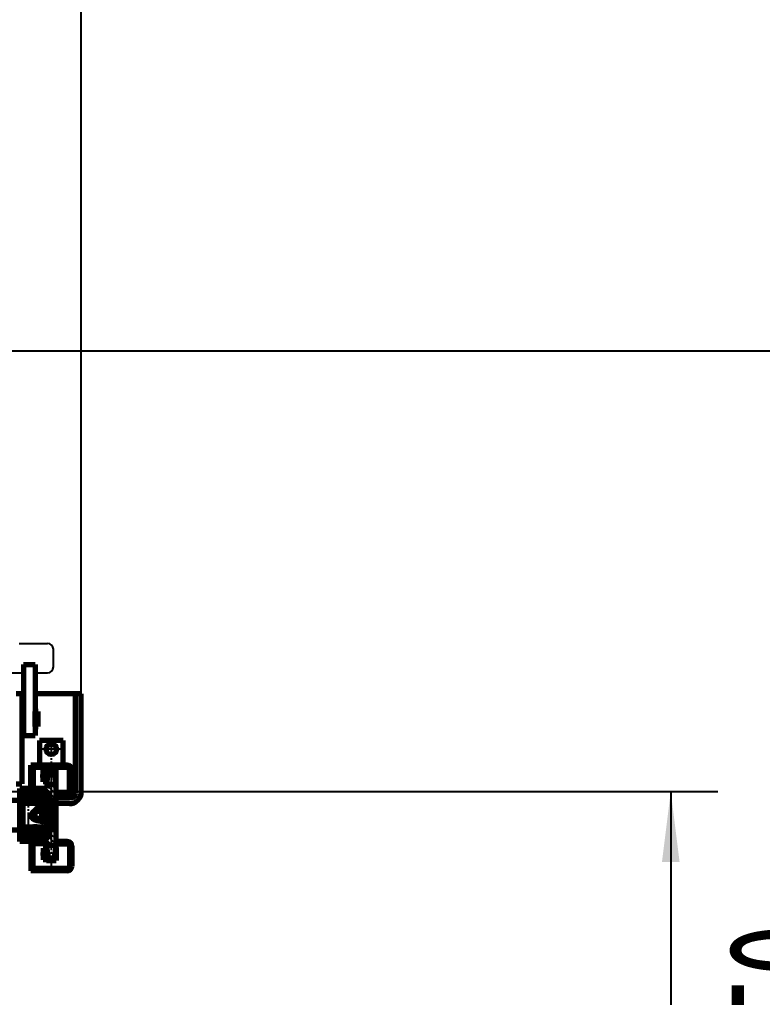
# Model space of a CAD drawing. Header units: millimetres. Extents: x -11880 to 11880, y -8400 to 8400.
# Drawn here: x 7704 to 8968, y 4931 to 6595 of the extents above; entities that cross this region are included whole.
import ezdxf

# ---------------------------------------------------------------- set-up
doc = ezdxf.new("R2010")
doc.units = ezdxf.units.MM
doc.linetypes.add('EB_DASH', pattern=[6, 3, -3])
doc.linetypes.add('EB_DASHDOT', pattern=[39, 30, -3, 3, -3])
for name, color, linetype, lineweight in [('CAXA0', 7, 'Continuous', 70), ('CAXA1', 1, 'EB_DASHDOT', 25), ('CAXA2', 6, 'EB_DASH', 25), ('CAXA3', 7, 'Continuous', 25), ('CAXA4', 3, 'Continuous', 25), ('CAXA5', 4, 'Continuous', 25)]:
    doc.layers.add(name, color=color, linetype=linetype, lineweight=lineweight)
doc.styles.add('标准', font='', dxfattribs={"width": 0.667})
doc.styles.get('标准').set_extended_font_data('SimSun')
doc.dimstyles.new('标准', dxfattribs={"dimscale": 40, "dimtxt": 5, "dimasz": 3, "dimexe": 2, "dimexo": 0, "dimtad": 1, "dimdec": 1, "dimzin": 12, "dimdsep": 46, "dimtxsty": '标准', "dimcen": 0, "dimdle": 4, "dimaunit": 1, "dimazin": 2, "dimtfac": 1, "dimtdec": 3, "dimtmove": 0, "dimatfit": 3, "dimfxl": 0, "dimtolj": 1, "dimtzin": 0, "dimarcsym": 0})

# ---------------------------------------------------------------- blocks, each defined once
blk = doc.blocks.new('CAXBLOCK249')
at = {"layer": 'CAXA0', "color": 0, "linetype": 'Continuous', "lineweight": 25}
for p, q in [((7757.6, 5292.8), (7757.3, 5293.1)), ((7708.1, 5282.8), (7704.9, 5286.1)), ((7709.9, 5281.1), (7709.1, 5281.9)), ((7718.4, 5281.1), (7713.4, 5286.1)), ((7726.9, 5281.1), (7721.9, 5286.1)), ((7735.3, 5281.1), (7730.3, 5286.1)), ((7743.8, 5281.1), (7738.8, 5286.1)), ((7757.6, 5275.8), (7747.3, 5286.1)), ((7757.6, 5284.3), (7750.1, 5291.8)), ((7765.1, 5285.3), (7757.6, 5292.8)), ((7765.1, 5276.8), (7757.6, 5284.3)), ((7757.6, 5267.3), (7752.1, 5272.8)), ((7765.1, 5268.3), (7757.6, 5275.8)), ((7758.8, 5266.1), (7757.6, 5267.3)), ((7757.6, 5207.9), (7752.1, 5213.4)), ((7765.1, 5208.9), (7757.9, 5216.1)), ((7706.4, 5199.7), (7705, 5201.1)), ((7710, 5196.1), (7706.8, 5199.3)), ((7718.5, 5196.1), (7713.5, 5201.1)), ((7727, 5196.1), (7722, 5201.1)), ((7735.5, 5196.1), (7730.5, 5201.1)), ((7744, 5196.1), (7739, 5201.1)), ((7757.6, 5190.9), (7747.5, 5201.1)), ((7757.6, 5199.4), (7751.1, 5205.9)), ((7765.1, 5200.4), (7757.6, 5207.9)), ((7765.1, 5191.9), (7757.6, 5199.4)), ((7751, 5189.1), (7750.1, 5190)), ((7759.5, 5189.1), (7757.6, 5190.9))]:
    blk.add_line(p, q, dxfattribs=at)
blk = doc.blocks.new('CAXBLOCK251')
at = {"layer": 'CAXA0', "color": 0, "linetype": 'Continuous', "lineweight": 25}
for p, q in [((7706.6, 5282.6), (7707.8, 5283.8)), ((7706.6, 5281.2), (7709.1, 5283.7)), ((7706.6, 5279.8), (7709.1, 5282.3)), ((7706.6, 5278.4), (7709.1, 5280.9)), ((7706.6, 5277), (7709.1, 5279.5)), ((7708.1, 5277), (7709.1, 5278.1))]:
    blk.add_line(p, q, dxfattribs=at)
blk = doc.blocks.new('CAXBLOCK250', base_point=(7709.1, 5241.1))
at = {"layer": 'CAXA0'}
for p, q in [((7709.1, 5283.8), (7706.6, 5283.8)), ((7706.6, 5199.8), (7706.6, 5283.8)), ((7709.1, 5277), (7706.6, 5277)), ((7709.1, 5199.8), (7709.1, 5283.8)), ((7709.1, 5215.1), (7706.6, 5215.1)), ((7709.1, 5205.6), (7706.6, 5205.6)), ((7709.1, 5199.8), (7706.6, 5199.8))]:
    blk.add_line(p, q, dxfattribs=at)
at = {"layer": 'CAXA1'}
blk.add_line((7712.1, 5241.1), (7703.6, 5241.1), dxfattribs=at)
at = {"layer": 'CAXA5'}
blk.add_blockref('CAXBLOCK251', (0, 0), dxfattribs=at)
blk = doc.blocks.new('CAXBLOCK253')
at = {"layer": 'CAXA0', "color": 0, "linetype": 'Continuous', "lineweight": 25}
for p, q in [((7724.4, 5241.1), (7721.4, 5244.1)), ((7726.4, 5241.9), (7722.6, 5245.8)), ((7726.4, 5244.7), (7723.7, 5247.5)), ((7727.1, 5246.9), (7725, 5249)), ((7729.7, 5247.1), (7726.4, 5250.4)), ((7732.6, 5247.1), (7727.9, 5251.8)), ((7735.4, 5247.1), (7729.4, 5253)), ((7738.2, 5247.1), (7731.1, 5254.3)), ((7739.4, 5248.7), (7732.8, 5255.3)), ((7739.4, 5251.5), (7734.6, 5256.3)), ((7739.4, 5254.4), (7736.6, 5257.2)), ((7739.4, 5257.2), (7738.7, 5257.9)), ((7749.5, 5247.1), (7739.4, 5257.2)), ((7746.7, 5247.1), (7739.4, 5254.4)), ((7743.9, 5247.1), (7739.4, 5251.5)), ((7741.1, 5247.1), (7739.4, 5248.7)), ((7751.4, 5248), (7740.9, 5258.6)), ((7751.4, 5250.8), (7743.3, 5259)), ((7751.4, 5253.7), (7745.8, 5259.4)), ((7751.4, 5256.5), (7748.4, 5259.5)), ((7751.4, 5259.3), (7751.3, 5259.5)), ((7729.7, 5230.1), (7720.1, 5239.8)), ((7721.6, 5241.1), (7720.6, 5242.1)), ((7724.4, 5232.7), (7720.9, 5236.1)), ((7726.4, 5236.2), (7721.6, 5241.1)), ((7726.4, 5239.1), (7724.4, 5241.1)), ((7733.8, 5228.9), (7727.6, 5235.1)), ((7737.4, 5228.1), (7730.4, 5235.1)), ((7739.4, 5228.9), (7733.3, 5235.1)), ((7739.4, 5231.7), (7736.1, 5235.1)), ((7739.4, 5234.6), (7738.9, 5235.1)), ((7747.2, 5226.8), (7739.4, 5234.6)), ((7744.1, 5227.1), (7739.4, 5231.7)), ((7740.8, 5227.5), (7739.4, 5228.9)), ((7750.3, 5226.5), (7741.7, 5235.1)), ((7751.4, 5228.2), (7744.6, 5235.1)), ((7751.4, 5231), (7747.4, 5235.1)), ((7751.4, 5233.9), (7750.2, 5235.1))]:
    blk.add_line(p, q, dxfattribs=at)
blk = doc.blocks.new('CAXBLOCK254', base_point=(7756.4, 5241.1))
at = {"layer": 'CAXA0'}
for p, q in [((7726.4, 5246.2), (7727.3, 5247.1)), ((7726.4, 5246.2), (7726.4, 5236)), ((7756.4, 5247.1), (7727.3, 5247.1)), ((7727.3, 5247.1), (7727.3, 5235.1)), ((7754.9, 5247.1), (7754.9, 5235.1)), ((7756.4, 5251.5), (7756.4, 5230.7)), ((7763.2, 5251.5), (7756.4, 5251.5)), ((7756.4, 5247.1), (7756.4, 5235.1)), ((7763.2, 5246.3), (7756.4, 5246.3)), ((7763.9, 5248.9), (7763.9, 5233.3)), ((7726.4, 5236), (7727.3, 5235.1)), ((7756.4, 5235.1), (7727.3, 5235.1)), ((7763.2, 5235.9), (7756.4, 5235.9)), ((7763.2, 5230.7), (7756.4, 5230.7))]:
    blk.add_line(p, q, dxfattribs=at)
for centre, radius, start, end in [((7759.2, 5248.9), 4.79, 327.1328, 32.8672), ((7745.9, 5241.1), 18, 343.2213, 16.7787), ((7759.2, 5233.3), 4.79, 327.1328, 32.8672)]:
    blk.add_arc(centre, radius, start, end, dxfattribs=at)
at = {"layer": 'CAXA1', "linetype": 'EB_DASHDOT', "lineweight": 25}
blk.add_line((7766.9, 5241.1), (7723.4, 5241.1), dxfattribs=at)
at = {"layer": 'CAXA3'}
for p, q in [((7754.9, 5246.2), (7726.4, 5246.2)), ((7756.4, 5247.1), (7754.9, 5246.2)), ((7754.9, 5236), (7726.4, 5236)), ((7756.4, 5235.1), (7754.9, 5236))]:
    blk.add_line(p, q, dxfattribs=at)
blk = doc.blocks.new('CAXBLOCK252', base_point=(7765.4, 5233.3))
at = {"layer": 'CAXA0', "linetype": 'Continuous', "lineweight": 70}
for p, q in [((7751.4, 5263.6), (7756.4, 5263.6)), ((7751.4, 5218.6), (7756.4, 5218.6))]:
    blk.add_line(p, q, dxfattribs=at)
at = {"layer": 'CAXA0', "color": 7, "linetype": 'Continuous', "lineweight": 70}
for p, q in [((7751.4, 5263.6), (7751.4, 5218.6)), ((7756.4, 5263.6), (7756.4, 5218.6))]:
    blk.add_line(p, q, dxfattribs=at)
at = {"layer": 'CAXA3', "color": 7, "linetype": 'Continuous', "lineweight": 25}
blk.add_open_spline([(7756.4, 5259), (7747.7, 5260.3), (7732.2, 5259), (7709.6, 5230.7), (7742.3, 5226.4), (7756.4, 5226.3)], degree=3, knots=[0, 0, 0, 0, 27.749793, 46.431096, 86.942832, 86.942832, 86.942832, 86.942832], dxfattribs=at)
at = {"layer": 'CAXA0', "linetype": 'Continuous', "lineweight": 70}
blk.add_blockref('CAXBLOCK254', (7756.4, 5241.1), dxfattribs=at)
at = {"layer": 'CAXA5', "linetype": 'Continuous', "lineweight": 70}
blk.add_blockref('CAXBLOCK253', (0, 0), dxfattribs=at)
blk = doc.blocks.new('CAXBLOCK255')
at = {"layer": 'CAXA0', "color": 0, "linetype": 'Continuous', "lineweight": 25}
for p, q in [((7733.1, 5217.2), (7737, 5221.1)), ((7733.7, 5213.5), (7741.2, 5221.1)), ((7740, 5215.6), (7742.1, 5217.7)), ((7742.1, 5217.7), (7745.5, 5221.1)), ((7744.2, 5215.6), (7749.6, 5221)), ((7746.4, 5213.6), (7751.1, 5218.2)), ((7750.6, 5213.5), (7751.1, 5214)), ((7733.1, 5204.5), (7737.3, 5208.6)), ((7734.2, 5201.3), (7739.6, 5206.7)), ((7738.2, 5201.1), (7742.1, 5205)), ((7742.1, 5205), (7743.3, 5206.2)), ((7742.4, 5201.1), (7750, 5208.6)), ((7746.7, 5201.1), (7751.1, 5205.5))]:
    blk.add_line(p, q, dxfattribs=at)
blk = doc.blocks.new('CAXBLOCK256')
at = {"layer": 'CAXA0', "color": 0, "linetype": 'Continuous', "lineweight": 25}
for p, q in [((7733.1, 5276.6), (7737.6, 5281.1)), ((7734.3, 5273.5), (7741.8, 5281.1)), ((7740.9, 5275.9), (7742.1, 5277.1)), ((7742.1, 5277.1), (7746.1, 5281.1)), ((7744.6, 5275.4), (7750.1, 5280.8)), ((7747, 5273.5), (7751.1, 5277.6)), ((7733.1, 5263.9), (7737.8, 5268.6)), ((7733.1, 5268.1), (7733.6, 5268.6)), ((7734.6, 5261.1), (7740, 5266.5)), ((7738.8, 5261.1), (7742.1, 5264.4)), ((7742.1, 5264.4), (7744.3, 5266.6)), ((7743, 5261.1), (7750.6, 5268.6)), ((7747.3, 5261.1), (7751.1, 5264.9))]:
    blk.add_line(p, q, dxfattribs=at)
blk = doc.blocks.new('CAXBLOCK257')
at = {"layer": 'CAXA0', "color": 0, "linetype": 'Continuous', "lineweight": 25}
for p, q in [((7709.1, 5214.4), (7715.8, 5221.1)), ((7709.1, 5218.7), (7711.5, 5221.1)), ((7712.4, 5213.5), (7718.1, 5219.2)), ((7718.1, 5219.2), (7720, 5221.1)), ((7719.1, 5216), (7724.2, 5221.1)), ((7721.8, 5214.4), (7727, 5219.6)), ((7725.2, 5213.5), (7727.1, 5215.5)), ((7709.1, 5205.9), (7711.8, 5208.6)), ((7709.4, 5202), (7714.8, 5207.4)), ((7712.7, 5201.1), (7717.7, 5206.1)), ((7717, 5201.1), (7718.1, 5202.2)), ((7718.1, 5202.2), (7724.5, 5208.6)), ((7721.2, 5201.1), (7727.1, 5207)), ((7725.5, 5201.1), (7727.1, 5202.7))]:
    blk.add_line(p, q, dxfattribs=at)
blk = doc.blocks.new('CAXBLOCK258')
at = {"layer": 'CAXA0', "color": 0, "linetype": 'Continuous', "lineweight": 25}
for p, q in [((7709.1, 5273.8), (7716.4, 5281.1)), ((7709.1, 5278.1), (7712.1, 5281.1)), ((7713, 5273.5), (7718.1, 5278.6)), ((7718.1, 5278.6), (7720.6, 5281.1)), ((7719.6, 5275.8), (7724.8, 5281.1)), ((7722.1, 5274.1), (7727.1, 5279.1)), ((7709.1, 5265.3), (7712.4, 5268.6)), ((7709.7, 5261.7), (7715.1, 5267.1)), ((7713.3, 5261.1), (7718.1, 5265.9)), ((7717.6, 5261.1), (7718.1, 5261.6)), ((7718.1, 5261.6), (7725.1, 5268.6)), ((7718.1, 5265.9), (7718.3, 5266.1)), ((7721.8, 5261.1), (7727.1, 5266.4)), ((7725.8, 5273.5), (7727.1, 5274.9))]:
    blk.add_line(p, q, dxfattribs=at)
blk = doc.blocks.new('CAXBLOCK259')
at = {"layer": 'CAXA0', "color": 0, "linetype": 'Continuous', "lineweight": 25}
for p, q in [((7727.1, 5262.1), (7730.1, 5265.1)), ((7727.1, 5263.5), (7728.6, 5265.1)), ((7727.1, 5265), (7727.2, 5265.1)), ((7727.5, 5261.1), (7731.5, 5265.1)), ((7728.9, 5261.1), (7732.9, 5265.1)), ((7730.3, 5261.1), (7733.1, 5263.9)), ((7731.7, 5261.1), (7733.1, 5262.5)), ((7727.1, 5219.7), (7728.5, 5221.1)), ((7727.1, 5218.3), (7729.9, 5221.1)), ((7727.3, 5217.1), (7731.3, 5221.1)), ((7728.7, 5217.1), (7732.7, 5221.1)), ((7730.1, 5217.1), (7733.1, 5220)), ((7731.6, 5217.1), (7733.1, 5218.6)), ((7733, 5217.1), (7733.1, 5217.2))]:
    blk.add_line(p, q, dxfattribs=at)
blk = doc.blocks.new('*D290')
at = {"layer": 'CAXA4', "linetype": 'Continuous', "lineweight": 25}
for points in [[(5478.6, 7058.3), (5598.6, 7043.3), (5598.6, 7073.3)], [(7808.6, 7058.3), (7688.6, 7043.3), (7688.6, 7073.3)]]:
    blk.add_hatch(color=0, dxfattribs=at).paths.add_polyline_path(points, flags=0)
at = {"layer": 'CAXA4', "color": 0, "linetype": 'Continuous', "lineweight": 25}
for p, q in [((5478.6, 5447.1), (5478.6, 7138.3)), ((7808.6, 5280.5), (7808.6, 7138.3)), ((5478.6, 7058.3), (7808.6, 7058.3))]:
    blk.add_line(p, q, dxfattribs=at)
at = {"layer": 'CAXA4', "color": 0, "linetype": 'Continuous', "lineweight": 25, "insert": (6430.8, 7357.3), "char_height": 200, "attachment_point": 1, "style": '标准'}
blk.add_mtext('\\fSimSun|b0|i0|p34;2330', dxfattribs=at)
blk = doc.blocks.new('*D293')
at = {"layer": 'CAXA4', "linetype": 'Continuous', "lineweight": 25}
for points in [[(9208.9, 6031.1), (9193.9, 5911.1), (9223.9, 5911.1)], [(9208.9, 3781.1), (9193.9, 3901.1), (9223.9, 3901.1)]]:
    blk.add_hatch(color=0, dxfattribs=at).paths.add_polyline_path(points, flags=0)
at = {"layer": 'CAXA4', "color": 0, "linetype": 'Continuous', "lineweight": 25}
for p, q in [((7393.1, 6031.1), (9288.9, 6031.1)), ((9208.9, 6031.1), (9208.9, 3781.1)), ((7113.1, 3781.1), (9288.9, 3781.1))]:
    blk.add_line(p, q, dxfattribs=at)
at = {"layer": 'CAXA4', "color": 0, "linetype": 'Continuous', "lineweight": 25, "insert": (8909.9, 4693.3), "char_height": 200, "attachment_point": 1, "rotation": 90, "style": '标准'}
blk.add_mtext('\\fSimSun|b0|i0|p34;2250', dxfattribs=at)
blk = doc.blocks.new('*D319')
at = {"layer": 'CAXA4', "linetype": 'Continuous', "lineweight": 25}
blk.add_hatch(color=0, dxfattribs=at).paths.add_polyline_path([(6653.2, 6083.1), (6765.6, 6127.7), (6751.2, 6154)], flags=0)
at = {"layer": 'CAXA4', "color": 0, "linetype": 'Continuous', "lineweight": 25}
for p, q in [((6653.2, 6083.1), (7880.3, 6756.3)), ((7880.3, 6756.3), (8032.7, 6756.3))]:
    blk.add_line(p, q, dxfattribs=at)
at = {"layer": 'CAXA4', "color": 0, "linetype": 'Continuous', "lineweight": 25, "insert": (7931.3, 7055.3), "char_height": 200, "attachment_point": 1, "style": '标准'}
blk.add_mtext('\\fSimSun|b0|i0|p34;c', dxfattribs=at)
blk = doc.blocks.new('*D326')
at = {"layer": 'CAXA4', "linetype": 'Continuous', "lineweight": 25}
for points in [[(8812.2, 5281.1), (8797.2, 5161.1), (8827.2, 5161.1)], [(8812.2, 3781.1), (8797.2, 3901.1), (8827.2, 3901.1)]]:
    blk.add_hatch(color=0, dxfattribs=at).paths.add_polyline_path(points, flags=0)
at = {"layer": 'CAXA4', "color": 0, "linetype": 'Continuous', "lineweight": 25}
for p, q in [((7483.2, 5281.1), (8892.2, 5281.1)), ((8812.2, 5281.1), (8812.2, 3781.1)), ((7413.1, 3781.1), (8892.2, 3781.1))]:
    blk.add_line(p, q, dxfattribs=at)
at = {"layer": 'CAXA4', "color": 0, "linetype": 'Continuous', "lineweight": 25, "insert": (8513.2, 4318.3), "char_height": 200, "attachment_point": 1, "rotation": 90, "style": '标准'}
blk.add_mtext('\\fSimSun|b0|i0|p34;1500', dxfattribs=at)

msp = doc.modelspace()

# ---------------------------------------------------------------- linework, layer by layer
at = {"layer": 'CAXA0', "linetype": 'Continuous', "lineweight": 70}
for p, q in [((7710.1, 5497.35), (7710.1, 5376.35)), ((7710.1, 5497.35), (7730.1, 5497.35)), ((7730.1, 5497.35), (7730.1, 5376.49)), ((7710.1, 5447.08), (7697.6, 5447.08)), ((7707.6, 5447.08), (7707.6, 5294.08)), ((7808.6, 5447.08), (7730.1, 5447.08)), ((7798.6, 5278.45), (7798.6, 5447.08)), ((7808.6, 5280.45), (7808.6, 5447.08)), ((7710.1, 5419.26), (7707.6, 5419.26)), ((7730.1, 5391.49), (7730.1, 5417.49)), ((7735.1, 5417.49), (7730.1, 5417.49)), ((7735.1, 5410.99), (7730.1, 5410.99)), ((7735.1, 5391.49), (7735.1, 5417.49)), ((7730.1, 5397.99), (7735.1, 5397.99)), ((7710.1, 5389.26), (7707.6, 5389.26)), ((7707.79, 5376.33), (7730.1, 5376.49)), ((7730.1, 5391.49), (7735.1, 5391.49)), ((7777.6, 5368.08), (7737.6, 5368.08)), ((7737.6, 5368.08), (7737.6, 5326.08)), ((7777.6, 5326.08), (7777.6, 5368.08)), ((7722.6, 5286.08), (7722.6, 5326.08)), ((7784.6, 5326.08), (7722.6, 5326.08)), ((7726.6, 5322.08), (7726.6, 5286.08)), ((7784.6, 5322.08), (7726.6, 5322.08)), ((7743.91, 5309.85), (7742.91, 5309.85)), ((7742.91, 5304.85), (7742.91, 5309.85)), ((7746.41, 5317.35), (7743.91, 5317.35)), ((7743.91, 5297.35), (7743.91, 5317.35)), ((7746.41, 5297.35), (7746.41, 5317.35)), ((7746.58, 5309.85), (7746.41, 5309.85)), ((7749.08, 5317.35), (7746.58, 5317.35)), ((7746.58, 5297.35), (7746.58, 5317.35)), ((7749.08, 5297.35), (7749.08, 5317.35)), ((7749.58, 5309.85), (7749.08, 5309.85)), ((7749.58, 5318.35), (7765.62, 5318.35)), ((7749.58, 5296.35), (7749.58, 5318.35)), ((7761.78, 5316.08), (7753.42, 5316.08)), ((7761.78, 5316.08), (7753.42, 5316.08)), ((7765.62, 5296.35), (7765.62, 5318.35)), ((7765.62, 5309.85), (7766.12, 5309.85)), ((7766.12, 5297.35), (7766.12, 5317.35)), ((7788.6, 5284.08), (7788.6, 5318.08)), ((7792.6, 5284.08), (7792.6, 5318.08)), ((7697.6, 5294.08), (7707.6, 5294.08)), ((7722.6, 5294.08), (7722.6, 5286.08)), ((7743.91, 5304.85), (7742.91, 5304.85)), ((7746.41, 5297.35), (7743.91, 5297.35)), ((7746.58, 5304.85), (7746.41, 5304.85)), ((7749.08, 5297.35), (7746.58, 5297.35)), ((7749.58, 5304.85), (7749.08, 5304.85)), ((7749.58, 5296.35), (7750.1, 5296.35)), ((7750.1, 5298.02), (7750.1, 5286.08)), ((7765.1, 5293.08), (7750.1, 5293.08)), ((7765.1, 5298.02), (7765.1, 5184.15)), ((7765.1, 5296.35), (7765.62, 5296.35)), ((7765.62, 5304.85), (7766.12, 5304.85)), ((7704.1, 5196.08), (7704.1, 5286.08)), ((7750.1, 5286.08), (7704.1, 5286.08)), ((7746.6, 5281.08), (7704.1, 5281.08)), ((7706.4, 5199.33), (7706.4, 5282.83)), ((7709.1, 5282.83), (7706.4, 5282.83)), ((7709.1, 5203.08), (7709.1, 5282.83)), ((7709.1, 5203.08), (7709.1, 5279.08)), ((7709.1, 5279.08), (7709.1, 5199.33)), ((7717.1, 5281.08), (7731.1, 5281.08)), ((7727.1, 5279.08), (7727.1, 5261.08)), ((7733.1, 5279.08), (7733.1, 5261.08)), ((7735.1, 5281.08), (7751.1, 5281.08)), ((7751.1, 5281.08), (7751.1, 5273.52)), ((7751.1, 5279.08), (7751.1, 5247.08)), ((7766.1, 5276.08), (7766.1, 5280.08)), ((7766.1, 5280.08), (7784.6, 5280.08)), ((7713.74, 5273.52), (7709.1, 5273.52)), ((7713.74, 5268.64), (7709.1, 5268.64)), ((7711.1, 5261.08), (7725.1, 5261.08)), ((7722.46, 5273.52), (7727.1, 5273.52)), ((7722.46, 5268.64), (7727.1, 5268.64)), ((7733.1, 5265.08), (7727.1, 5265.08)), ((7733.1, 5261.08), (7727.1, 5261.08)), ((7737.74, 5273.52), (7733.1, 5273.52)), ((7737.74, 5268.64), (7733.1, 5268.64)), ((7735.1, 5261.08), (7749.1, 5261.08)), ((7746.46, 5273.52), (7751.1, 5273.52)), ((7746.46, 5268.64), (7751.1, 5268.64)), ((7752.1, 5274.08), (7751.1, 5274.08)), ((7751.1, 5271.08), (7751.1, 5247.08)), ((7752.1, 5274.08), (7752.1, 5247.08)), ((7765.1, 5266.08), (7752.1, 5266.08)), ((7790.6, 5270.45), (7765.1, 5270.45)), ((7788.6, 5260.45), (7765.1, 5260.45)), ((7784.6, 5276.08), (7766.1, 5276.08)), ((7751.1, 5235.08), (7751.1, 5211.08)), ((7751.1, 5235.08), (7751.1, 5203.08)), ((7752.1, 5235.08), (7752.1, 5208.08)), ((7713.74, 5213.52), (7709.1, 5213.52)), ((7711.1, 5221.08), (7725.1, 5221.08)), ((7722.46, 5213.52), (7727.1, 5213.52)), ((7733.1, 5221.08), (7727.1, 5221.08)), ((7727.1, 5221.08), (7727.1, 5203.08)), ((7733.1, 5217.08), (7727.1, 5217.08)), ((7733.1, 5221.08), (7733.1, 5203.08)), ((7737.74, 5213.52), (7733.1, 5213.52)), ((7735.1, 5221.08), (7749.1, 5221.08)), ((7746.46, 5213.52), (7751.1, 5213.52)), ((7765.1, 5216.08), (7752.1, 5216.08)), ((7746.6, 5201.08), (7704.1, 5201.08)), ((7750.1, 5196.08), (7704.1, 5196.08)), ((7709.1, 5199.33), (7706.4, 5199.33)), ((7713.74, 5208.64), (7709.1, 5208.64)), ((7731.1, 5201.08), (7717.1, 5201.08)), ((7722.46, 5208.64), (7727.1, 5208.64)), ((7722.6, 5196.08), (7722.6, 5146.08)), ((7722.6, 5196.08), (7750.1, 5196.08)), ((7737.74, 5208.64), (7733.1, 5208.64)), ((7751.1, 5201.08), (7735.1, 5201.08)), ((7746.46, 5208.64), (7751.1, 5208.64)), ((7750.1, 5184.15), (7750.1, 5196.08)), ((7751.1, 5208.64), (7751.1, 5201.08)), ((7752.1, 5208.08), (7751.1, 5208.08)), ((7784.6, 5196.08), (7765.1, 5196.08)), ((7750.1, 5192.08), (7726.6, 5192.08)), ((7726.6, 5150.08), (7726.6, 5192.08)), ((7742.91, 5177.31), (7742.91, 5172.31)), ((7743.91, 5177.31), (7742.91, 5177.31)), ((7746.41, 5184.81), (7743.91, 5184.81)), ((7743.91, 5184.81), (7743.91, 5164.81)), ((7746.41, 5184.81), (7746.41, 5164.81)), ((7746.58, 5177.31), (7746.41, 5177.31)), ((7749.08, 5184.81), (7746.58, 5184.81)), ((7746.58, 5184.81), (7746.58, 5164.81)), ((7749.08, 5184.81), (7749.08, 5164.81)), ((7749.58, 5177.31), (7749.08, 5177.31)), ((7749.58, 5185.81), (7749.58, 5163.81)), ((7749.58, 5185.81), (7750.1, 5185.81)), ((7765.1, 5189.08), (7750.1, 5189.08)), ((7765.1, 5192.08), (7784.6, 5192.08)), ((7765.1, 5185.81), (7765.62, 5185.81)), ((7765.62, 5185.81), (7765.62, 5163.81)), ((7765.62, 5177.31), (7766.12, 5177.31)), ((7766.12, 5184.81), (7766.12, 5164.81)), ((7788.6, 5188.08), (7788.6, 5154.08)), ((7792.6, 5188.08), (7792.6, 5154.08)), ((7743.91, 5172.31), (7742.91, 5172.31)), ((7746.41, 5164.81), (7743.91, 5164.81)), ((7746.58, 5172.31), (7746.41, 5172.31)), ((7749.08, 5164.81), (7746.58, 5164.81)), ((7749.58, 5172.31), (7749.08, 5172.31)), ((7749.58, 5163.81), (7765.62, 5163.81)), ((7761.78, 5166.08), (7753.42, 5166.08)), ((7761.78, 5166.08), (7753.42, 5166.08)), ((7765.62, 5172.31), (7766.12, 5172.31)), ((7784.6, 5146.08), (7722.6, 5146.08)), ((7784.6, 5150.08), (7726.6, 5150.08))]:
    msp.add_line(p, q, dxfattribs=at)
at = {"layer": 'CAXA0', "color": 7, "linetype": 'Continuous', "lineweight": 70}
for p, q in [((7761.78, 5316.08), (7753.42, 5316.08)), ((7761.78, 5316.08), (7753.42, 5316.08)), ((7665.6, 5266.08), (7704.1, 5266.08)), ((7704.1, 5266.08), (7704.1, 5216.08)), ((7704.1, 5260.58), (7706.1, 5260.58)), ((7706.1, 5261.08), (7753.1, 5261.08)), ((7706.1, 5261.08), (7706.1, 5260.58)), ((7706.1, 5221.08), (7706.1, 5260.58)), ((7753.1, 5261.08), (7754.1, 5260.08)), ((7753.1, 5261.08), (7753.1, 5221.08)), ((7754.1, 5260.08), (7754.1, 5222.08)), ((7665.6, 5216.08), (7704.1, 5216.08)), ((7704.1, 5221.58), (7706.1, 5221.58)), ((7704.1, 5221.08), (7727.1, 5221.08)), ((7733.1, 5221.08), (7751.1, 5221.08)), ((7754.1, 5222.08), (7753.1, 5221.08)), ((7761.78, 5166.08), (7753.42, 5166.08))]:
    msp.add_line(p, q, dxfattribs=at)
at = {"layer": 'CAXA0', "linetype": 'Continuous', "lineweight": 70}
for centre, radius in [((7757.6, 5353.08), 9), ((7718.1, 5271.08), 5), ((7742.1, 5271.08), 5), ((7718.1, 5211.08), 5), ((7742.1, 5211.08), 5)]:
    msp.add_circle(centre, radius, dxfattribs=at)
for centre, radius, start, end in [((7800.9, 5298.02), 50.8, 159.1686, 180), ((7714.3, 5298.02), 50.8, 0, 20.8314), ((7784.6, 5318.08), 8, 0, 90), ((7784.6, 5318.08), 4, 0, 90), ((7711.1, 5279.08), 2, 90, 180), ((7725.1, 5279.08), 2, 0, 90), ((7735.1, 5279.08), 2, 90, 180), ((7749.1, 5279.08), 2, 0, 90), ((7784.6, 5284.08), 8, 270, 0), ((7784.6, 5284.08), 4, 270, 0), ((7711.1, 5263.08), 2, 180, 270), ((7725.1, 5263.08), 2, 270, 0), ((7735.1, 5263.08), 2, 180, 270), ((7749.1, 5263.08), 2, 270, 0), ((7711.1, 5219.08), 2, 90, 180), ((7725.1, 5219.08), 2, 0, 90), ((7735.1, 5219.08), 2, 90, 180), ((7749.1, 5219.08), 2, 0, 90), ((7711.1, 5203.08), 2, 180, 270), ((7725.1, 5203.08), 2, 270, 0), ((7735.1, 5203.08), 2, 180, 270), ((7749.1, 5203.08), 2, 270, 0), ((7784.6, 5188.08), 8, 0, 90), ((7800.9, 5184.15), 50.8, 180, 200.8314), ((7714.3, 5184.15), 50.8, 339.1686, 0), ((7784.6, 5188.08), 4, 0, 90), ((7784.6, 5154.08), 8, 270, 0), ((7784.6, 5154.08), 4, 270, 0)]:
    msp.add_arc(centre, radius, start, end, dxfattribs=at)
at = {"layer": 'CAXA0'}
for centre, radius in [((7788.6, 5280.45), 20), ((7790.6, 5278.45), 8)]:
    msp.add_arc(centre, radius, 270, 0, dxfattribs=at)
at = {"layer": 'CAXA1', "linetype": 'EB_DASHDOT', "lineweight": 25}
for p, q in [((7757.6, 5371.08), (7757.6, 5312.08)), ((7757.6, 5328.2), (7757.6, 5150.64)), ((7757.6, 5328.2), (7757.6, 5150.64)), ((7718.1, 5284.08), (7718.1, 5198.08)), ((7742.1, 5284.08), (7742.1, 5198.08)), ((7706.1, 5271.08), (7730.1, 5271.08)), ((7724.1, 5271.08), (7748.1, 5271.08)), ((7706.1, 5211.08), (7730.1, 5211.08)), ((7724.1, 5211.08), (7748.1, 5211.08))]:
    msp.add_line(p, q, dxfattribs=at)
at = {"layer": 'CAXA1', "color": 1, "linetype": 'EB_DASHDOT', "lineweight": 25}
msp.add_line((7777.6, 5353.08), (7737.6, 5353.08), dxfattribs=at)
at = {"layer": 'CAXA2', "color": 6, "linetype": 'Continuous', "lineweight": 25}
for p, q in [((7703.1, 5533.08), (7751.1, 5533.08)), ((7761.1, 5493.08), (7761.1, 5523.08)), ((7662.1, 5483.08), (7710.6, 5483.08)), ((7730.6, 5483.08), (7751.1, 5483.08))]:
    msp.add_line(p, q, dxfattribs=at)
for centre, start, end in [((7751.1, 5523.08), 0, 90), ((7751.1, 5493.08), 270, 0)]:
    msp.add_arc(centre, 10, start, end, dxfattribs=at)

# ---------------------------------------------------------------- block references
at = {"layer": 'CAXA0', "linetype": 'Continuous', "lineweight": 70}
for name, p in [('CAXBLOCK250', (7709.1, 5241.08)), ('CAXBLOCK252', (7765.4, 5233.27))]:
    msp.add_blockref(name, p, dxfattribs=at)
at = {"layer": 'CAXA4', "linetype": 'Continuous', "lineweight": 70}
msp.add_blockref('*D319', (0, 0), dxfattribs=at)
at = {"layer": 'CAXA5', "linetype": 'Continuous', "lineweight": 70}
for name in ['CAXBLOCK249', 'CAXBLOCK258', 'CAXBLOCK256', 'CAXBLOCK259', 'CAXBLOCK257', 'CAXBLOCK255']:
    msp.add_blockref(name, (0, 0), dxfattribs=at)

# ---------------------------------------------------------------- dimensions: what is measured, and where the dimension line sits
at = {"layer": 'CAXA4'}
for base, p1, p2, angle, text, picture, middle in [((6643.6, 7058.33), (5478.6, 5447.08), (7808.6, 5280.45), 180, '\\fSimSun;2330', '*D290', (6643.6, 7220.33)), ((9208.93, 4906.08), (7393.1, 6031.08), (7113.1, 3781.08), 270, '\\fSimSun;2250', '*D293', (9046.93, 4906.08)), ((8812.18, 4531.08), (7483.23, 5281.08), (7413.1, 3781.08), 270, '\\fSimSun;1500', '*D326', (8650.18, 4531.08))]:
    dim = msp.add_linear_dim(base=base, p1=p1, p2=p2, angle=angle, text=text, dimstyle='标准', dxfattribs=at)
    dim.commit()
    dim.dimension.update_dxf_attribs({"geometry": picture, "text_midpoint": middle})

doc.saveas('drawing.dxf')
